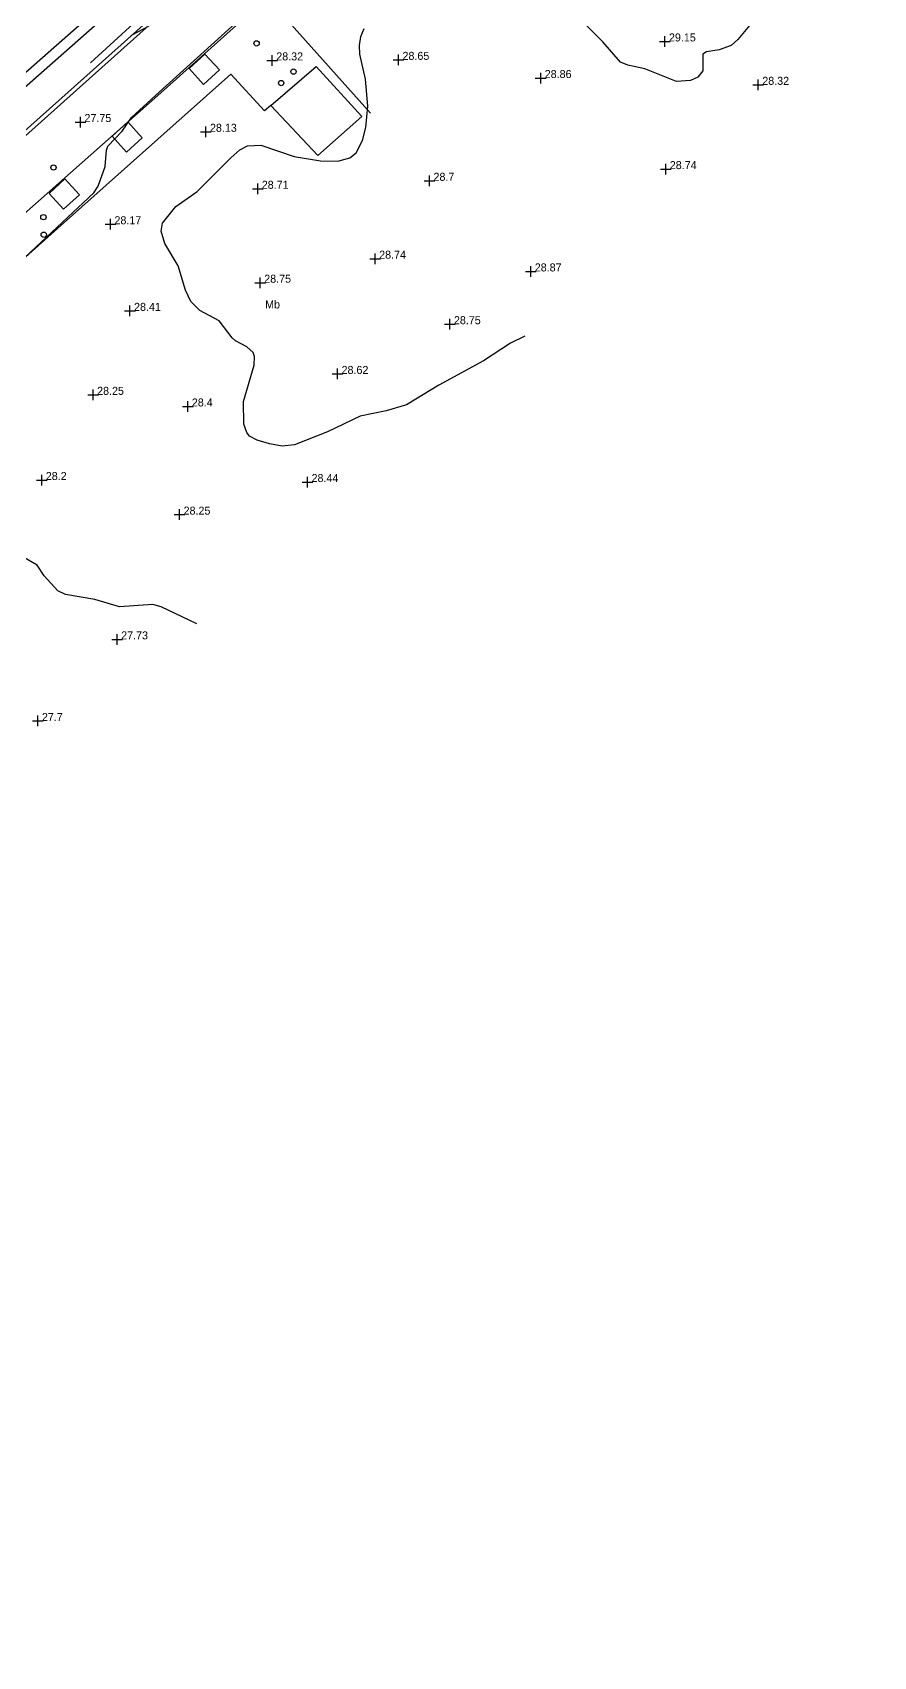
# Model space of a CAD drawing. Extents: x 471511 to 473316, y 4381952 to 4383346.
# Drawn here: x 471842.9 to 471921.6, y 4382104.6 to 4382256.7 of the extents above; entities that cross this region are included whole.
import ezdxf
from ezdxf.enums import TextEntityAlignment as Align

# ---------------------------------------------------------------- set-up
doc = ezdxf.new("R2010")
doc.units = 0
doc.header["$LTSCALE"] = 4
doc.header["$MEASUREMENT"] = 0
doc.header["$PDMODE"] = 2
doc.header["$PDSIZE"] = 0.5
doc.layers.get('0').update_dxf_attribs({"linetype": 'CONTINUOUS'})
for name, color, linetype in [('100', 31, 'CONTINUOUS'), ('222', 7, 'CONTINUOUS'), ('400', 7, 'CONTINUOUS'), ('410', 201, 'CONTINUOUS'), ('411', 12, 'CONTINUOUS'), ('412', 252, 'CONTINUOUS'), ('7101', 7, 'CONTINUOUS'), ('7433', 32, 'CONTINUOUS'), ('7440', 7, 'CONTINUOUS'), ('7532', 53, 'CONTINUOUS')]:
    doc.layers.add(name, color=color, linetype=linetype)

# ---------------------------------------------------------------- blocks, each defined once
blk = doc.blocks.new('MOJON')
blk.add_circle((0, 0), 0.25)
blk = doc.blocks.new('ALCORQUE')
at = {"color": 1}
blk.add_lwpolyline([(-1, 1), (1, 1), (1, -1), (-1, -1)], close=True, dxfattribs=at)
blk = doc.blocks.new('COTA')
at = {"color": 7}
blk.add_point((0, 0), dxfattribs=at)

msp = doc.modelspace()

# ---------------------------------------------------------------- linework, layer by layer
at = {"layer": '100'}
for points, elevation in [([(471838.734, 4382232.476), (471848.639, 4382241.71), (471849.035, 4382242.354), (471849.719, 4382244.192), (471849.815, 4382245.726), (471849.958, 4382246.087), (471851.291, 4382247.484), (471852.183, 4382248.773), (471854.76, 4382251.156), (471864.816, 4382260.271)], 28), ([(471910.808, 4382258.336), (471908.925, 4382256.078), (471908.315, 4382255.516), (471907.18, 4382255.115), (471905.995, 4382254.931), (471905.664, 4382254.71), (471905.648, 4382253.159), (471905.186, 4382252.566), (471904.509, 4382252.248), (471903.199, 4382252.151), (471900.229, 4382253.327), (471898.649, 4382253.672), (471897.94, 4382253.969), (471896.283, 4382255.872), (471893.374, 4382258.787)], 29), ([(471853.807, 4382257.344), (471852.214, 4382256.496)], 28), ([(471888.984, 4382228.269), (471887.648, 4382227.623), (471885.119, 4382225.967), (471880.958, 4382223.693), (471877.914, 4382221.849), (471875.997, 4382221.279), (471873.569, 4382220.796), (471870.518, 4382219.307), (471867.443, 4382218.094), (471866.278, 4382217.974), (471865.091, 4382218.202), (471863.92, 4382218.546), (471863.213, 4382218.923), (471862.958, 4382219.244), (471862.7, 4382220.033), (471862.657, 4382222.177), (471863.656, 4382225.568), (471863.683, 4382226.381), (471863.553, 4382226.752), (471862.972, 4382227.287), (471861.891, 4382227.857), (471861.581, 4382228.144), (471860.377, 4382229.735), (471858.57, 4382230.689), (471857.719, 4382231.524), (471857.214, 4382232.607), (471856.544, 4382234.875), (471855.275, 4382236.982), (471854.944, 4382238.135), (471855.078, 4382238.879), (471856.322, 4382240.441), (471858.303, 4382241.834), (471861.458, 4382244.981), (471862.325, 4382245.729), (471863.028, 4382246.11), (471864.269, 4382246.176), (471867.406, 4382245.111), (471869.855, 4382244.712), (471871.483, 4382244.69), (471872.619, 4382244.994), (471873.203, 4382245.475), (471873.785, 4382246.607), (471874.119, 4382247.83), (471874.311, 4382249.848), (471874.084, 4382252.367), (471873.556, 4382254.699), (471873.501, 4382255.522), (471873.646, 4382256.359), (471873.966, 4382257.099)], 28.5), ([(471858.283, 4382201.319), (471854.941, 4382202.916), (471854.161, 4382203.156), (471851.037, 4382202.932), (471848.737, 4382203.597), (471845.978, 4382204.068), (471845.276, 4382204.419), (471843.997, 4382205.821), (471843.331, 4382206.815), (471841.922, 4382207.651)], 28)]:
    msp.add_lwpolyline(points, dxfattribs=dict(at, elevation=elevation))
at = {"layer": '222'}
for points in [[(471676.898, 4382105.303, 26.295), (471686.494, 4382113.958, 26.643), (471695.7, 4382122.193, 26.832), (471705.634, 4382131.049, 27.238), (471726.697, 4382149.904, 27.702), (471738.216, 4382160.19, 28.093), (471748.315, 4382169.357, 28.485), (471758.891, 4382178.732, 28.782), (471770.946, 4382189.464, 28.941), (471790.709, 4382207.22, 28.818), (471801.775, 4382216.997, 28.818), (471811.779, 4382225.856, 28.717), (471823.488, 4382236.27, 28.746), (471836.721, 4382248.136, 28.659), (471848.836, 4382258.814, 28.572), (471861.977, 4382270.636, 28.557), (471862.967, 4382271.517, 28.545)], [(471677.579, 4382104.57, 26.295), (471687.163, 4382113.214, 26.643), (471696.366, 4382121.447, 26.832), (471706.3, 4382130.303, 27.238), (471727.363, 4382149.158, 27.702), (471738.885, 4382159.447, 28.093), (471748.983, 4382168.613, 28.485), (471759.555, 4382177.984, 28.782), (471771.612, 4382188.718, 28.941), (471791.375, 4382206.473, 28.818), (471802.437, 4382216.248, 28.818), (471812.443, 4382225.108, 28.717), (471824.154, 4382235.524, 28.746), (471837.385, 4382247.389, 28.659), (471849.501, 4382258.067, 28.572), (471862.644, 4382269.891, 28.557), (471863.642, 4382270.779, 28.545)]]:
    msp.add_polyline3d(points, dxfattribs=at)
at = {"layer": '400'}
for points in [[(471869.455, 4382253.567, 32.112), (471873.726, 4382248.852, 32.112), (471869.618, 4382245.208, 31.677), (471865.211, 4382249.906, 31.88)], [(471865.211, 4382249.906, 31.88), (471869.455, 4382253.567, 32.112)]]:
    msp.add_polyline3d(points, dxfattribs=at)
at = {"layer": '410'}
for points in [[(471921.639, 4382319.32, 28.585), (471912.305, 4382311.056, 28.512), (471902.741, 4382302.617, 28.657), (471895.91, 4382296.351, 28.425), (471886.099, 4382287.678, 28.86), (471876.737, 4382279.512, 28.831), (471866.962, 4382270.995, 28.802), (471848.339, 4382253.909, 28.599)], [(471797.959, 4382208.081, 27.843), (471808.422, 4382217.397, 28.26), (471816.408, 4382224.507, 28.579), (471832.783, 4382239.139, 28.187), (471854.402, 4382258.451, 28.376)]]:
    msp.add_polyline3d(points, dxfattribs=at)
at = {"layer": '411'}
for points in [[(471908.936, 4382295.107, 28.4), (471884.399, 4382273.417, 28.335), (471871.607, 4382262.08, 28.277), (471866.883, 4382257.769, 28.277), (471874.553, 4382249.179, 28.379)], [(471863.168, 4382258.462, 28.086), (471854.917, 4382251.079, 27.868), (471842.094, 4382239.728, 27.839), (471830.235, 4382229.029, 27.709), (471819.568, 4382219.664, 27.477), (471815.006, 4382215.681, 27.433), (471814.35, 4382215.079, 27.477), (471813.79, 4382214.325, 27.52), (471813.293, 4382213.364, 27.52), (471812.826, 4382211.933, 27.506), (471812.671, 4382210.268, 27.477), (471812.901, 4382209.306, 27.433), (471813.401, 4382208.452, 27.404), (471813.959, 4382207.666, 27.346), (471814.615, 4382206.959, 27.332), (471815.829, 4382205.772, 27.346), (471820.293, 4382201.608, 27.274), (471832.078, 4382190.997, 27.158), (471839.266, 4382184.626, 26.997)], [(471853.531, 4382257.162, 28.012), (471837.789, 4382243.098, 27.889), (471817.349, 4382224.846, 27.686), (471809.906, 4382218.108, 27.7), (471808.885, 4382217.082, 27.642), (471807.795, 4382216.04, 27.68), (471807.28, 4382214.922, 27.68), (471806.881, 4382213.251, 27.593), (471806.73, 4382211.4, 27.578), (471806.671, 4382209.885, 27.578), (471806.955, 4382208.059, 27.506), (471807.657, 4382206.142, 27.491), (471808.348, 4382204.83, 27.477), (471809.244, 4382203.683, 27.462), (471809.9, 4382202.968, 27.462), (471810.565, 4382202.268, 27.433), (471812.132, 4382200.823, 27.433), (471815.141, 4382198.008, 27.274), (471814.752, 4382195.849, 27.332), (471821.994, 4382189.28, 27.245), (471833.091, 4382179.206, 27.1)]]:
    msp.add_polyline3d(points, dxfattribs=at)
at = {"layer": '412'}
msp.add_polyline3d([(471865.211, 4382249.906, 28.516), (471864.633, 4382249.384, 28.516), (471861.483, 4382252.849, 28.16), (471845.231, 4382238.369, 27.929), (471829.463, 4382224.27, 27.654), (471815.878, 4382212.081, 27.625), (471816.074, 4382208.251, 27.509), (471840.873, 4382186.036, 27.091)], dxfattribs=at)

# ---------------------------------------------------------------- block references
at = {"layer": '7101'}
for p in [(471902.11, 4382255.9, 29.145), (471865.344, 4382254.123, 28.319), (471877.162, 4382254.173, 28.652), (471890.478, 4382252.469, 28.855), (471910.846, 4382251.834, 28.319), (471847.387, 4382248.347, 27.753), (471859.136, 4382247.435, 28.13), (471880.064, 4382242.841, 28.696), (471902.186, 4382243.936, 28.739), (471863.984, 4382242.092, 28.71), (471850.194, 4382238.77, 28.174), (471874.977, 4382235.541, 28.739), (471889.545, 4382234.351, 28.87), (471864.216, 4382233.292, 28.754), (471852.028, 4382230.655, 28.406), (471881.976, 4382229.406, 28.754), (471871.458, 4382224.745, 28.623), (471848.57, 4382222.786, 28.246), (471857.439, 4382221.699, 28.398), (471843.766, 4382214.806, 28.195), (471868.648, 4382214.62, 28.442), (471856.667, 4382211.562, 28.253), (471850.824, 4382199.874, 27.731), (471843.402, 4382192.227, 27.702)]:
    msp.add_blockref('COTA', p, dxfattribs=at)
at = {"layer": '7433'}
for p, rotation in [((471858.982, 4382253.289, 28.144), 42.49999967077942), ((471851.768, 4382246.94, 28.057), 42.20000043604277), ((471845.877, 4382241.602, 27.839), 42.40000119743294)]:
    msp.add_blockref('ALCORQUE', p, dxfattribs=dict(at, rotation=rotation))
at = {"layer": '7440', "rotation": 222.6000043791743}
for p in [(471863.884, 4382255.714, 28.29), (471867.336, 4382253.069, 28.319), (471866.18, 4382252, 28.319), (471844.864, 4382244.091, 27.752), (471843.925, 4382239.435, 27.796), (471843.952, 4382237.792, 27.796)]:
    msp.add_blockref('MOJON', p, dxfattribs=at)

# ---------------------------------------------------------------- texts
at = {"layer": '7101'}
for s, p in [('29.15', (471902.49, 4382255.9, 29.15)), ('28.32', (471865.724, 4382254.123, 28.32)), ('28.65', (471877.542, 4382254.173, 28.65)), ('28.86', (471890.858, 4382252.469, 28.86)), ('28.32', (471911.226, 4382251.834, 28.32)), ('27.75', (471847.767, 4382248.347, 27.75)), ('28.13', (471859.516, 4382247.435, 28.13)), ('28.7', (471880.444, 4382242.841, 28.7)), ('28.74', (471902.566, 4382243.936, 28.74)), ('28.71', (471864.364, 4382242.092, 28.71)), ('28.17', (471850.574, 4382238.77, 28.17)), ('28.74', (471875.357, 4382235.541, 28.74)), ('28.87', (471889.925, 4382234.351, 28.87)), ('28.75', (471864.596, 4382233.292, 28.75)), ('28.41', (471852.408, 4382230.655, 28.41)), ('28.75', (471882.356, 4382229.406, 28.75)), ('28.62', (471871.838, 4382224.745, 28.62)), ('28.25', (471848.95, 4382222.786, 28.25)), ('28.4', (471857.819, 4382221.699, 28.4)), ('28.2', (471844.146, 4382214.806, 28.2)), ('28.44', (471869.028, 4382214.62, 28.44)), ('28.25', (471857.047, 4382211.562, 28.25)), ('27.73', (471851.204, 4382199.874, 27.73)), ('27.7', (471843.782, 4382192.227, 27.7))]:
    msp.add_text(s, height=0.75, dxfattribs=at).set_placement(p)
at = {"layer": '7532'}
msp.add_text('Mb', height=0.75, dxfattribs=at).set_placement((471865.376, 4382231.256, 28.959), align=Align.MIDDLE_CENTER)

doc.saveas('drawing.dxf')
